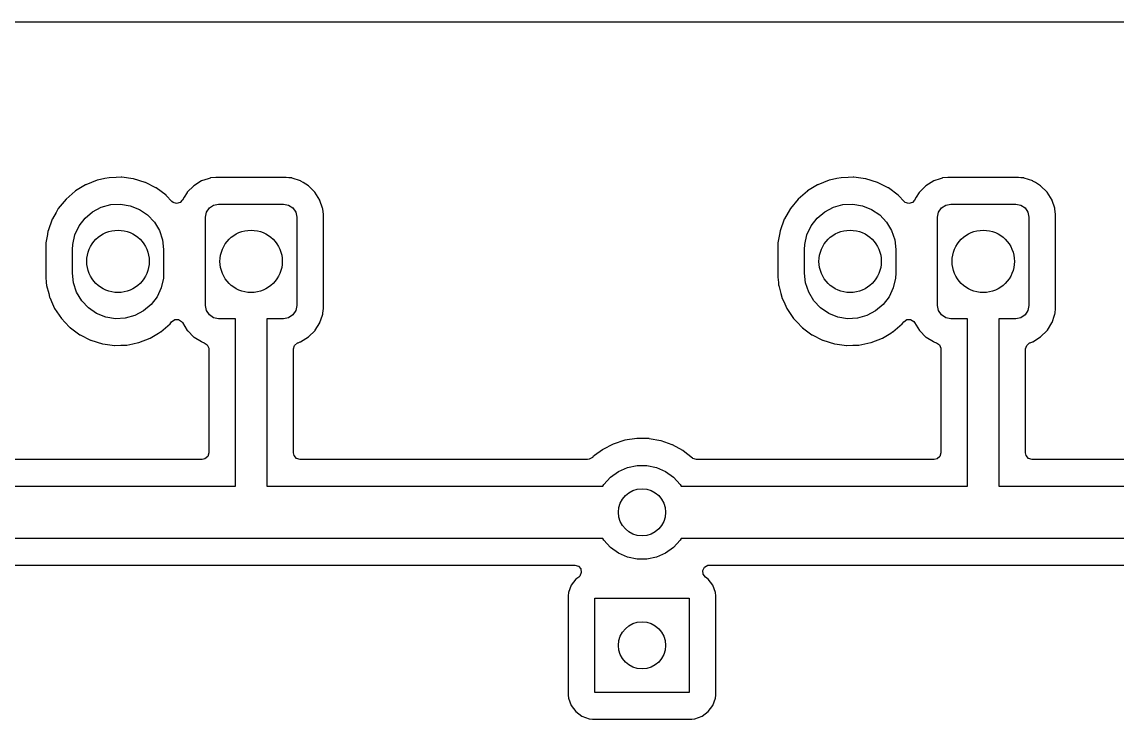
# Model space of a CAD drawing. Extents: x 14 to 417, y -139 to -107.
# Drawn here: x 369.01 to 389.9, y -120.5 to -107.19 of the extents above; entities that cross this region are included whole.
import ezdxf

# ---------------------------------------------------------------- set-up
doc = ezdxf.new("R2010")
doc.units = 0
doc.layers.add('BLACK', color=7, linetype='CONTINUOUS')

msp = doc.modelspace()

# ---------------------------------------------------------------- linework, layer by layer
at = {"layer": 'BLACK', "linetype": 'CONTINUOUS'}
for p, q in [((344.216, -107.188), (392.385, -107.188)), ((370.22, -110.299), (370.029, -110.414)), ((370.225, -110.296), (370.22, -110.299)), ((370.22, -110.299), (370.22, -110.299)), ((370.442, -110.21), (370.225, -110.296)), ((370.448, -110.209), (370.442, -110.21)), ((370.587, -110.179), (370.448, -110.209)), ((370.448, -110.209), (370.448, -110.209)), ((370.671, -110.162), (370.587, -110.179)), ((370.804, -110.157), (370.671, -110.162)), ((370.9, -110.153), (370.804, -110.157)), ((370.905, -110.153), (370.9, -110.153)), ((370.9, -110.153), (370.9, -110.153)), ((370.91, -110.154), (370.905, -110.153)), ((371.132, -110.183), (370.91, -110.154)), ((370.91, -110.154), (370.91, -110.154)), ((371.137, -110.184), (371.132, -110.183)), ((371.132, -110.183), (371.132, -110.183)), ((371.361, -110.253), (371.137, -110.184)), ((371.365, -110.256), (371.361, -110.253)), ((371.564, -110.357), (371.365, -110.256)), ((371.365, -110.256), (371.365, -110.256)), ((372.286, -110.317), (372.161, -110.442)), ((372.436, -110.223), (372.286, -110.317)), ((372.557, -110.183), (372.436, -110.223)), ((372.597, -110.17), (372.557, -110.183)), ((372.604, -110.167), (372.597, -110.17)), ((372.597, -110.17), (372.597, -110.17)), ((372.611, -110.167), (372.604, -110.167)), ((372.706, -110.157), (372.611, -110.167)), ((372.611, -110.167), (372.611, -110.167)), ((372.71, -110.156), (372.706, -110.157)), ((372.706, -110.157), (372.706, -110.157)), ((374.05, -110.156), (372.71, -110.156)), ((374.1, -110.162), (374.05, -110.156)), ((374.148, -110.167), (374.1, -110.162)), ((374.155, -110.167), (374.148, -110.167)), ((374.148, -110.167), (374.148, -110.167)), ((374.161, -110.169), (374.155, -110.167)), ((374.162, -110.17), (374.161, -110.169)), ((374.161, -110.169), (374.161, -110.169)), ((374.323, -110.223), (374.162, -110.17)), ((374.329, -110.227), (374.323, -110.223)), ((374.376, -110.256), (374.329, -110.227)), ((374.329, -110.227), (374.329, -110.227)), ((374.473, -110.316), (374.376, -110.256)), ((374.598, -110.441), (374.473, -110.316)), ((384.19, -110.299), (383.999, -110.414)), ((384.195, -110.296), (384.19, -110.299)), ((384.19, -110.299), (384.19, -110.299)), ((384.412, -110.21), (384.195, -110.296)), ((384.418, -110.209), (384.412, -110.21)), ((384.557, -110.179), (384.418, -110.209)), ((384.418, -110.209), (384.418, -110.209)), ((384.641, -110.162), (384.557, -110.179)), ((384.774, -110.157), (384.641, -110.162)), ((384.87, -110.153), (384.774, -110.157)), ((384.875, -110.153), (384.87, -110.153)), ((384.87, -110.153), (384.87, -110.153)), ((384.88, -110.154), (384.875, -110.153)), ((385.102, -110.183), (384.88, -110.154)), ((384.88, -110.154), (384.88, -110.154)), ((385.107, -110.184), (385.102, -110.183)), ((385.102, -110.183), (385.102, -110.183)), ((385.33, -110.253), (385.107, -110.184)), ((385.335, -110.256), (385.33, -110.253)), ((385.534, -110.357), (385.335, -110.256)), ((385.335, -110.256), (385.335, -110.256)), ((386.256, -110.317), (386.131, -110.442)), ((386.406, -110.223), (386.256, -110.317)), ((386.527, -110.183), (386.406, -110.223)), ((386.567, -110.17), (386.527, -110.183)), ((386.574, -110.167), (386.567, -110.17)), ((386.567, -110.17), (386.567, -110.17)), ((386.581, -110.167), (386.574, -110.167)), ((386.676, -110.157), (386.581, -110.167)), ((386.581, -110.167), (386.581, -110.167)), ((386.68, -110.156), (386.676, -110.157)), ((386.676, -110.157), (386.676, -110.157)), ((388.02, -110.156), (386.68, -110.156)), ((388.07, -110.162), (388.02, -110.156)), ((388.118, -110.167), (388.07, -110.162)), ((388.125, -110.167), (388.118, -110.167)), ((388.118, -110.167), (388.118, -110.167)), ((388.131, -110.169), (388.125, -110.167)), ((388.132, -110.17), (388.131, -110.169)), ((388.131, -110.169), (388.131, -110.169)), ((388.293, -110.223), (388.132, -110.17)), ((388.299, -110.227), (388.293, -110.223)), ((388.346, -110.256), (388.299, -110.227)), ((388.299, -110.227), (388.299, -110.227)), ((388.443, -110.316), (388.346, -110.256)), ((388.568, -110.441), (388.443, -110.316)), ((370.025, -110.417), (369.848, -110.57)), ((370.029, -110.414), (370.025, -110.417)), ((370.029, -110.414), (370.029, -110.414)), ((371.569, -110.359), (371.564, -110.357)), ((371.564, -110.357), (371.564, -110.357)), ((371.757, -110.499), (371.569, -110.359)), ((371.76, -110.503), (371.757, -110.499)), ((371.868, -110.616), (371.76, -110.503)), ((371.76, -110.503), (371.76, -110.503)), ((372.102, -110.537), (372.068, -110.592)), ((372.157, -110.448), (372.102, -110.537)), ((372.161, -110.442), (372.157, -110.448)), ((372.157, -110.448), (372.157, -110.448)), ((374.692, -110.591), (374.598, -110.441)), ((383.995, -110.417), (383.818, -110.57)), ((383.999, -110.414), (383.995, -110.417)), ((383.999, -110.414), (383.999, -110.414)), ((385.539, -110.359), (385.534, -110.357)), ((385.534, -110.357), (385.534, -110.357)), ((385.727, -110.499), (385.539, -110.359)), ((385.73, -110.503), (385.727, -110.499)), ((385.838, -110.616), (385.73, -110.503)), ((385.73, -110.503), (385.73, -110.503)), ((386.072, -110.537), (386.038, -110.592)), ((386.127, -110.448), (386.072, -110.537)), ((386.131, -110.442), (386.127, -110.448)), ((386.127, -110.448), (386.127, -110.448)), ((388.662, -110.591), (388.568, -110.441)), ((369.7, -110.751), (369.658, -110.824)), ((369.848, -110.57), (369.7, -110.751)), ((370.354, -110.814), (370.52, -110.726)), ((370.52, -110.726), (370.701, -110.676)), ((370.701, -110.676), (370.889, -110.666)), ((370.889, -110.666), (371.074, -110.697)), ((371.074, -110.697), (371.248, -110.767)), ((371.89, -110.634), (371.868, -110.616)), ((371.958, -110.655), (371.89, -110.634)), ((372.027, -110.635), (371.958, -110.655)), ((372.066, -110.591), (372.027, -110.635)), ((372.068, -110.592), (372.066, -110.591)), ((372.529, -110.819), (372.583, -110.738)), ((372.583, -110.738), (372.664, -110.684)), ((372.664, -110.684), (372.76, -110.665)), ((372.76, -110.665), (374, -110.665)), ((374, -110.665), (374.096, -110.684)), ((374.096, -110.684), (374.177, -110.738)), ((374.177, -110.738), (374.231, -110.819)), ((374.694, -110.598), (374.692, -110.591)), ((374.744, -110.747), (374.694, -110.598)), ((374.748, -110.759), (374.744, -110.747)), ((383.67, -110.751), (383.628, -110.824)), ((383.818, -110.57), (383.67, -110.751)), ((384.324, -110.814), (384.49, -110.726)), ((384.49, -110.726), (384.671, -110.676)), ((384.671, -110.676), (384.859, -110.666)), ((384.859, -110.666), (385.044, -110.697)), ((385.044, -110.697), (385.218, -110.767)), ((385.86, -110.634), (385.838, -110.616)), ((385.928, -110.655), (385.86, -110.634)), ((385.997, -110.635), (385.928, -110.655)), ((386.036, -110.591), (385.997, -110.635)), ((386.038, -110.592), (386.036, -110.591)), ((386.499, -110.819), (386.553, -110.738)), ((386.553, -110.738), (386.634, -110.684)), ((386.634, -110.684), (386.73, -110.665)), ((386.73, -110.665), (387.97, -110.665)), ((387.97, -110.665), (388.066, -110.684)), ((388.066, -110.684), (388.147, -110.738)), ((388.147, -110.738), (388.201, -110.819)), ((388.664, -110.598), (388.662, -110.591)), ((388.714, -110.747), (388.664, -110.598)), ((388.718, -110.759), (388.714, -110.747)), ((369.584, -110.955), (369.504, -111.175)), ((369.59, -110.945), (369.584, -110.955)), ((369.658, -110.824), (369.59, -110.945)), ((370.096, -111.084), (370.21, -110.935)), ((370.21, -110.935), (370.354, -110.814)), ((371.248, -110.767), (371.404, -110.872)), ((371.404, -110.872), (371.533, -111.009)), ((372.51, -110.915), (372.529, -110.819)), ((372.51, -112.605), (372.51, -110.915)), ((374.231, -110.819), (374.25, -110.915)), ((374.25, -110.915), (374.25, -112.605)), ((374.748, -110.766), (374.748, -110.759)), ((374.758, -110.861), (374.748, -110.766)), ((374.748, -110.766), (374.748, -110.766)), ((374.758, -110.865), (374.758, -110.861)), ((374.758, -112.655), (374.758, -110.865)), ((383.554, -110.955), (383.474, -111.175)), ((383.56, -110.945), (383.554, -110.955)), ((383.628, -110.824), (383.56, -110.945)), ((384.066, -111.084), (384.18, -110.935)), ((384.18, -110.935), (384.324, -110.814)), ((385.218, -110.767), (385.374, -110.872)), ((385.374, -110.872), (385.503, -111.009)), ((386.48, -110.915), (386.499, -110.819)), ((386.48, -112.605), (386.48, -110.915)), ((388.201, -110.819), (388.22, -110.915)), ((388.22, -110.915), (388.22, -112.605)), ((388.718, -110.766), (388.718, -110.759)), ((388.728, -110.861), (388.718, -110.766)), ((388.718, -110.766), (388.718, -110.766)), ((388.728, -110.865), (388.728, -110.861)), ((388.728, -112.655), (388.728, -110.865)), ((369.504, -111.175), (369.503, -111.18)), ((370.016, -111.255), (370.096, -111.084)), ((371.533, -111.009), (371.63, -111.17)), ((371.63, -111.17), (371.69, -111.348)), ((383.474, -111.175), (383.473, -111.18)), ((383.986, -111.255), (384.066, -111.084)), ((385.503, -111.009), (385.6, -111.17)), ((385.6, -111.17), (385.66, -111.348)), ((369.492, -111.245), (369.463, -111.405)), ((369.503, -111.18), (369.492, -111.245)), ((369.503, -111.18), (369.503, -111.18)), ((369.975, -111.438), (370.016, -111.255)), ((371.69, -111.348), (371.71, -111.535)), ((383.462, -111.245), (383.433, -111.405)), ((383.473, -111.18), (383.462, -111.245)), ((383.473, -111.18), (383.473, -111.18)), ((383.945, -111.438), (383.986, -111.255)), ((385.66, -111.348), (385.68, -111.535)), ((369.463, -111.405), (369.462, -111.429)), ((369.462, -111.429), (369.462, -112.044)), ((369.97, -111.535), (369.975, -111.438)), ((369.97, -111.985), (369.97, -111.535)), ((371.71, -111.535), (371.71, -111.985)), ((383.433, -111.405), (383.431, -111.429)), ((383.431, -111.429), (383.431, -112.044)), ((383.94, -111.535), (383.945, -111.438)), ((383.94, -111.985), (383.94, -111.535)), ((385.68, -111.535), (385.68, -111.985)), ((369.99, -112.172), (369.97, -111.985)), ((371.71, -111.985), (371.705, -112.082)), ((383.96, -112.172), (383.94, -111.985)), ((385.68, -111.985), (385.675, -112.082)), ((369.462, -112.044), (369.463, -112.062)), ((369.463, -112.062), (369.472, -112.163)), ((369.472, -112.163), (369.476, -112.218)), ((369.476, -112.218), (369.478, -112.223)), ((370.05, -112.35), (369.99, -112.172)), ((371.705, -112.082), (371.664, -112.265)), ((383.431, -112.044), (383.433, -112.062)), ((383.433, -112.062), (383.442, -112.163)), ((383.442, -112.163), (383.446, -112.218)), ((383.446, -112.218), (383.448, -112.223)), ((384.02, -112.35), (383.96, -112.172)), ((385.675, -112.082), (385.634, -112.265)), ((369.478, -112.223), (369.478, -112.223)), ((369.478, -112.223), (369.517, -112.375)), ((369.517, -112.375), (369.535, -112.445)), ((370.147, -112.511), (370.05, -112.35)), ((371.664, -112.265), (371.584, -112.436)), ((383.448, -112.223), (383.448, -112.223)), ((383.448, -112.223), (383.487, -112.375)), ((383.487, -112.375), (383.505, -112.445)), ((384.117, -112.511), (384.02, -112.35)), ((385.634, -112.265), (385.554, -112.436)), ((369.535, -112.445), (369.537, -112.449)), ((369.537, -112.449), (369.537, -112.449)), ((369.537, -112.449), (369.592, -112.571)), ((369.592, -112.571), (369.631, -112.658)), ((370.276, -112.648), (370.147, -112.511)), ((371.47, -112.585), (371.326, -112.706)), ((371.584, -112.436), (371.47, -112.585)), ((372.529, -112.701), (372.51, -112.605)), ((374.25, -112.605), (374.231, -112.701)), ((383.505, -112.445), (383.507, -112.449)), ((383.507, -112.449), (383.507, -112.449)), ((383.507, -112.449), (383.562, -112.571)), ((383.562, -112.571), (383.601, -112.658)), ((384.246, -112.648), (384.117, -112.511)), ((385.44, -112.585), (385.296, -112.706)), ((385.554, -112.436), (385.44, -112.585)), ((386.499, -112.701), (386.48, -112.605)), ((388.22, -112.605), (388.201, -112.701)), ((369.631, -112.658), (369.762, -112.852)), ((370.432, -112.753), (370.276, -112.648)), ((370.606, -112.823), (370.432, -112.753)), ((370.791, -112.854), (370.606, -112.823)), ((370.979, -112.844), (370.791, -112.854)), ((371.16, -112.794), (370.979, -112.844)), ((371.326, -112.706), (371.16, -112.794)), ((372.583, -112.782), (372.529, -112.701)), ((372.664, -112.836), (372.583, -112.782)), ((372.76, -112.855), (372.664, -112.836)), ((374.096, -112.836), (374, -112.855)), ((374.177, -112.782), (374.096, -112.836)), ((374.231, -112.701), (374.177, -112.782)), ((374.692, -112.928), (374.739, -112.786)), ((374.739, -112.786), (374.746, -112.766)), ((374.746, -112.766), (374.748, -112.76)), ((374.746, -112.766), (374.746, -112.766)), ((374.748, -112.76), (374.749, -112.752)), ((374.749, -112.752), (374.758, -112.659)), ((374.758, -112.659), (374.758, -112.655)), ((383.601, -112.658), (383.732, -112.852)), ((384.402, -112.753), (384.246, -112.648)), ((384.576, -112.823), (384.402, -112.753)), ((384.761, -112.854), (384.576, -112.823)), ((384.949, -112.844), (384.761, -112.854)), ((385.13, -112.794), (384.949, -112.844)), ((385.296, -112.706), (385.13, -112.794)), ((386.553, -112.782), (386.499, -112.701)), ((386.634, -112.836), (386.553, -112.782)), ((386.73, -112.855), (386.634, -112.836)), ((388.066, -112.836), (387.97, -112.855)), ((388.147, -112.782), (388.066, -112.836)), ((388.201, -112.701), (388.147, -112.782)), ((388.662, -112.928), (388.709, -112.786)), ((388.709, -112.786), (388.716, -112.766)), ((388.716, -112.766), (388.718, -112.76)), ((388.716, -112.766), (388.716, -112.766)), ((388.718, -112.76), (388.719, -112.752)), ((388.719, -112.752), (388.728, -112.659)), ((388.728, -112.659), (388.728, -112.655)), ((369.762, -112.852), (369.765, -112.856)), ((369.765, -112.856), (369.765, -112.856)), ((369.765, -112.856), (369.828, -112.921)), ((369.828, -112.921), (369.923, -113.021)), ((369.923, -113.021), (369.928, -113.024)), ((369.928, -113.024), (369.933, -113.028)), ((369.933, -113.028), (370.111, -113.161)), ((371.655, -113.103), (371.832, -112.95)), ((371.832, -112.95), (371.862, -112.912)), ((371.862, -112.912), (371.921, -112.872)), ((371.921, -112.872), (371.992, -112.87)), ((371.992, -112.87), (372.053, -112.907)), ((372.053, -112.907), (372.068, -112.929)), ((372.068, -112.929), (372.068, -112.929)), ((372.068, -112.929), (372.162, -113.079)), ((373.08, -112.855), (372.76, -112.855)), ((373.08, -116.051), (373.08, -112.855)), ((374, -112.855), (373.68, -112.855)), ((373.68, -112.855), (373.68, -116.051)), ((374.603, -113.072), (374.688, -112.934)), ((374.688, -112.934), (374.692, -112.928)), ((374.688, -112.934), (374.688, -112.934)), ((383.732, -112.852), (383.735, -112.856)), ((383.735, -112.856), (383.735, -112.856)), ((383.735, -112.856), (383.798, -112.921)), ((383.798, -112.921), (383.893, -113.021)), ((383.893, -113.021), (383.898, -113.024)), ((383.898, -113.024), (383.903, -113.028)), ((383.903, -113.028), (384.081, -113.161)), ((385.625, -113.103), (385.802, -112.95)), ((385.802, -112.95), (385.832, -112.912)), ((385.832, -112.912), (385.891, -112.872)), ((385.891, -112.872), (385.962, -112.87)), ((385.962, -112.87), (386.023, -112.907)), ((386.023, -112.907), (386.038, -112.929)), ((386.038, -112.929), (386.038, -112.929)), ((386.038, -112.929), (386.132, -113.079)), ((387.05, -112.855), (386.73, -112.855)), ((387.05, -116.051), (387.05, -112.855)), ((387.97, -112.855), (387.65, -112.855)), ((387.65, -112.855), (387.65, -116.051)), ((388.573, -113.072), (388.658, -112.934)), ((388.658, -112.934), (388.662, -112.928)), ((388.658, -112.934), (388.658, -112.934)), ((370.111, -113.161), (370.116, -113.163)), ((370.116, -113.163), (370.116, -113.163)), ((370.116, -113.163), (370.315, -113.264)), ((370.315, -113.264), (370.32, -113.267)), ((371.238, -113.31), (371.455, -113.224)), ((371.455, -113.224), (371.614, -113.128)), ((371.614, -113.128), (371.651, -113.106)), ((371.651, -113.106), (371.655, -113.103)), ((371.651, -113.106), (371.651, -113.106)), ((372.162, -113.079), (372.167, -113.085)), ((372.167, -113.085), (372.17, -113.087)), ((372.17, -113.087), (372.287, -113.204)), ((372.287, -113.204), (372.293, -113.208)), ((372.293, -113.208), (372.293, -113.208)), ((372.293, -113.208), (372.43, -113.293)), ((374.324, -113.297), (374.474, -113.203)), ((374.474, -113.203), (374.599, -113.078)), ((374.599, -113.078), (374.603, -113.072)), ((384.081, -113.161), (384.086, -113.163)), ((384.086, -113.163), (384.086, -113.163)), ((384.086, -113.163), (384.285, -113.264)), ((384.285, -113.264), (384.289, -113.267)), ((385.208, -113.31), (385.425, -113.224)), ((385.425, -113.224), (385.584, -113.128)), ((385.584, -113.128), (385.621, -113.106)), ((385.621, -113.106), (385.625, -113.103)), ((385.621, -113.106), (385.621, -113.106)), ((386.132, -113.079), (386.137, -113.085)), ((386.137, -113.085), (386.14, -113.087)), ((386.14, -113.087), (386.257, -113.204)), ((386.257, -113.204), (386.263, -113.208)), ((386.263, -113.208), (386.263, -113.208)), ((386.263, -113.208), (386.4, -113.293)), ((388.294, -113.297), (388.444, -113.203)), ((388.444, -113.203), (388.569, -113.078)), ((388.569, -113.078), (388.573, -113.072)), ((370.32, -113.267), (370.543, -113.336)), ((370.543, -113.336), (370.548, -113.337)), ((370.548, -113.337), (370.548, -113.337)), ((370.548, -113.337), (370.77, -113.366)), ((370.77, -113.366), (370.77, -113.366)), ((370.77, -113.366), (370.775, -113.367)), ((370.775, -113.367), (370.78, -113.367)), ((370.78, -113.367), (370.892, -113.363)), ((370.78, -113.367), (370.78, -113.367)), ((370.892, -113.363), (371.009, -113.358)), ((371.009, -113.358), (371.121, -113.335)), ((371.121, -113.335), (371.232, -113.311)), ((371.232, -113.311), (371.238, -113.31)), ((371.232, -113.311), (371.232, -113.311)), ((372.43, -113.293), (372.437, -113.297)), ((372.437, -113.297), (372.484, -113.313)), ((372.484, -113.313), (372.485, -113.313)), ((372.485, -113.313), (372.544, -113.353)), ((372.544, -113.353), (372.571, -113.419)), ((372.571, -113.419), (372.571, -113.433)), ((372.571, -113.433), (372.571, -115.416)), ((374.188, -113.433), (374.209, -113.364)), ((374.188, -115.416), (374.188, -113.433)), ((374.209, -113.364), (374.262, -113.318)), ((374.262, -113.318), (374.275, -113.313)), ((374.275, -113.313), (374.317, -113.299)), ((374.317, -113.299), (374.324, -113.297)), ((384.289, -113.267), (384.513, -113.336)), ((384.513, -113.336), (384.518, -113.337)), ((384.518, -113.337), (384.518, -113.337)), ((384.518, -113.337), (384.74, -113.366)), ((384.74, -113.366), (384.74, -113.366)), ((384.74, -113.366), (384.745, -113.367)), ((384.745, -113.367), (384.75, -113.367)), ((384.75, -113.367), (384.862, -113.363)), ((384.75, -113.367), (384.75, -113.367)), ((384.862, -113.363), (384.979, -113.358)), ((384.979, -113.358), (385.091, -113.335)), ((385.091, -113.335), (385.202, -113.311)), ((385.202, -113.311), (385.208, -113.31)), ((385.202, -113.311), (385.202, -113.311)), ((386.4, -113.293), (386.407, -113.297)), ((386.407, -113.297), (386.454, -113.313)), ((386.454, -113.313), (386.455, -113.313)), ((386.455, -113.313), (386.514, -113.353)), ((386.514, -113.353), (386.541, -113.419)), ((386.541, -113.419), (386.541, -113.433)), ((386.541, -113.433), (386.541, -115.416)), ((388.159, -113.433), (388.179, -113.364)), ((388.159, -115.416), (388.159, -113.433)), ((388.179, -113.364), (388.232, -113.318)), ((388.232, -113.318), (388.245, -113.313)), ((388.245, -113.313), (388.287, -113.299)), ((388.287, -113.299), (388.294, -113.297)), ((380.74, -115.141), (380.511, -115.176)), ((380.746, -115.141), (380.74, -115.141)), ((380.899, -115.143), (380.746, -115.141)), ((380.746, -115.141), (380.746, -115.141)), ((380.972, -115.144), (380.899, -115.143)), ((380.977, -115.145), (380.972, -115.144)), ((381.195, -115.184), (380.977, -115.145)), ((380.977, -115.145), (380.977, -115.145)), ((380.086, -115.355), (380.082, -115.358)), ((380.09, -115.353), (380.086, -115.355)), ((380.287, -115.25), (380.09, -115.353)), ((380.291, -115.248), (380.287, -115.25)), ((380.287, -115.25), (380.287, -115.25)), ((380.511, -115.176), (380.291, -115.248)), ((381.2, -115.185), (381.195, -115.184)), ((381.195, -115.184), (381.195, -115.184)), ((381.205, -115.186), (381.2, -115.185)), ((381.414, -115.26), (381.205, -115.186)), ((381.205, -115.186), (381.205, -115.186)), ((381.418, -115.262), (381.414, -115.26)), ((381.414, -115.26), (381.414, -115.26)), ((381.423, -115.264), (381.418, -115.262)), ((381.617, -115.371), (381.423, -115.264)), ((381.423, -115.264), (381.423, -115.264)), ((372.445, -115.542), (356.479, -115.542)), ((372.498, -115.531), (372.445, -115.542)), ((372.551, -115.485), (372.498, -115.531)), ((372.571, -115.416), (372.551, -115.485)), ((374.2, -115.469), (374.188, -115.416)), ((374.246, -115.522), (374.2, -115.469)), ((374.315, -115.542), (374.246, -115.522)), ((379.801, -115.542), (374.315, -115.542)), ((379.83, -115.539), (379.801, -115.542)), ((379.892, -115.504), (379.83, -115.539)), ((379.897, -115.498), (379.892, -115.504)), ((379.901, -115.494), (379.897, -115.498)), ((379.934, -115.469), (379.901, -115.494)), ((380.082, -115.358), (379.934, -115.469)), ((380.082, -115.358), (380.082, -115.358)), ((381.621, -115.374), (381.617, -115.371)), ((381.617, -115.371), (381.617, -115.371)), ((381.625, -115.377), (381.621, -115.374)), ((381.8, -115.515), (381.625, -115.377)), ((381.625, -115.377), (381.625, -115.377)), ((381.81, -115.522), (381.8, -115.515)), ((381.879, -115.542), (381.81, -115.522)), ((386.416, -115.542), (381.879, -115.542)), ((386.468, -115.531), (386.416, -115.542)), ((386.521, -115.485), (386.468, -115.531)), ((386.541, -115.416), (386.521, -115.485)), ((388.17, -115.469), (388.159, -115.416)), ((388.216, -115.522), (388.17, -115.469)), ((388.284, -115.542), (388.216, -115.522)), ((405.201, -115.542), (388.284, -115.542)), ((380.237, -115.882), (380.389, -115.772)), ((380.389, -115.772), (380.561, -115.695)), ((380.561, -115.695), (380.745, -115.656)), ((380.745, -115.656), (380.933, -115.656)), ((380.933, -115.656), (381.117, -115.695)), ((381.117, -115.695), (381.289, -115.772)), ((381.289, -115.772), (381.441, -115.882)), ((380.111, -116.022), (380.237, -115.882)), ((381.441, -115.882), (381.567, -116.022)), ((356.184, -116.051), (373.08, -116.051)), ((373.68, -116.051), (380.094, -116.051)), ((380.094, -116.051), (380.111, -116.022)), ((381.567, -116.022), (381.584, -116.051)), ((381.584, -116.051), (387.05, -116.051)), ((387.65, -116.051), (405.494, -116.051)), ((380.094, -117.051), (356.184, -117.051)), ((380.111, -117.08), (380.094, -117.051)), ((380.237, -117.22), (380.111, -117.08)), ((380.389, -117.33), (380.237, -117.22)), ((381.441, -117.22), (381.289, -117.33)), ((381.567, -117.08), (381.441, -117.22)), ((381.584, -117.051), (381.567, -117.08)), ((405.494, -117.051), (381.584, -117.051)), ((380.561, -117.407), (380.389, -117.33)), ((380.745, -117.446), (380.561, -117.407)), ((381.117, -117.407), (380.933, -117.446)), ((381.289, -117.33), (381.117, -117.407)), ((356.723, -117.559), (379.555, -117.559)), ((379.555, -117.559), (379.624, -117.579)), ((379.624, -117.579), (379.67, -117.633)), ((379.67, -117.633), (379.68, -117.703)), ((380.933, -117.446), (380.745, -117.446)), ((381.999, -117.659), (382.034, -117.596)), ((382.034, -117.596), (382.096, -117.562)), ((382.096, -117.562), (382.123, -117.559)), ((382.123, -117.559), (404.955, -117.559)), ((379.576, -117.828), (379.488, -117.944)), ((379.631, -117.786), (379.576, -117.828)), ((379.651, -117.768), (379.631, -117.786)), ((379.68, -117.703), (379.651, -117.768)), ((382.005, -117.729), (381.999, -117.659)), ((382.047, -117.786), (382.005, -117.729)), ((382.102, -117.828), (382.047, -117.786)), ((382.19, -117.944), (382.102, -117.828)), ((379.488, -117.944), (379.437, -118.081)), ((382.241, -118.081), (382.19, -117.944)), ((379.437, -118.081), (379.431, -118.143)), ((379.431, -118.143), (379.431, -120.039)), ((379.939, -119.991), (379.939, -118.191)), ((379.939, -118.191), (381.739, -118.191)), ((381.739, -118.191), (381.739, -119.991)), ((382.248, -118.143), (382.241, -118.081)), ((382.248, -120.039), (382.248, -118.143)), ((379.431, -120.039), (379.437, -120.101)), ((379.437, -120.101), (379.488, -120.238)), ((381.739, -119.991), (379.939, -119.991)), ((382.19, -120.238), (382.241, -120.101)), ((382.241, -120.101), (382.248, -120.039)), ((379.488, -120.238), (379.576, -120.354)), ((379.576, -120.354), (379.692, -120.442)), ((381.986, -120.442), (382.102, -120.354)), ((382.102, -120.354), (382.19, -120.238)), ((379.692, -120.442), (379.829, -120.493)), ((379.829, -120.493), (379.891, -120.499)), ((379.891, -120.499), (381.787, -120.499)), ((381.787, -120.499), (381.849, -120.493)), ((381.849, -120.493), (381.986, -120.442))]:
    msp.add_line(p, q, dxfattribs=at)
at = {"layer": 'BLACK'}
for centre, radius in [((370.84, -111.76), 0.595), ((373.38, -111.76), 0.595), ((384.81, -111.76), 0.595), ((387.35, -111.76), 0.595), ((380.839, -116.551), 0.45), ((380.839, -119.091), 0.45)]:
    msp.add_circle(centre, radius, dxfattribs=at)

doc.saveas('drawing.dxf')
